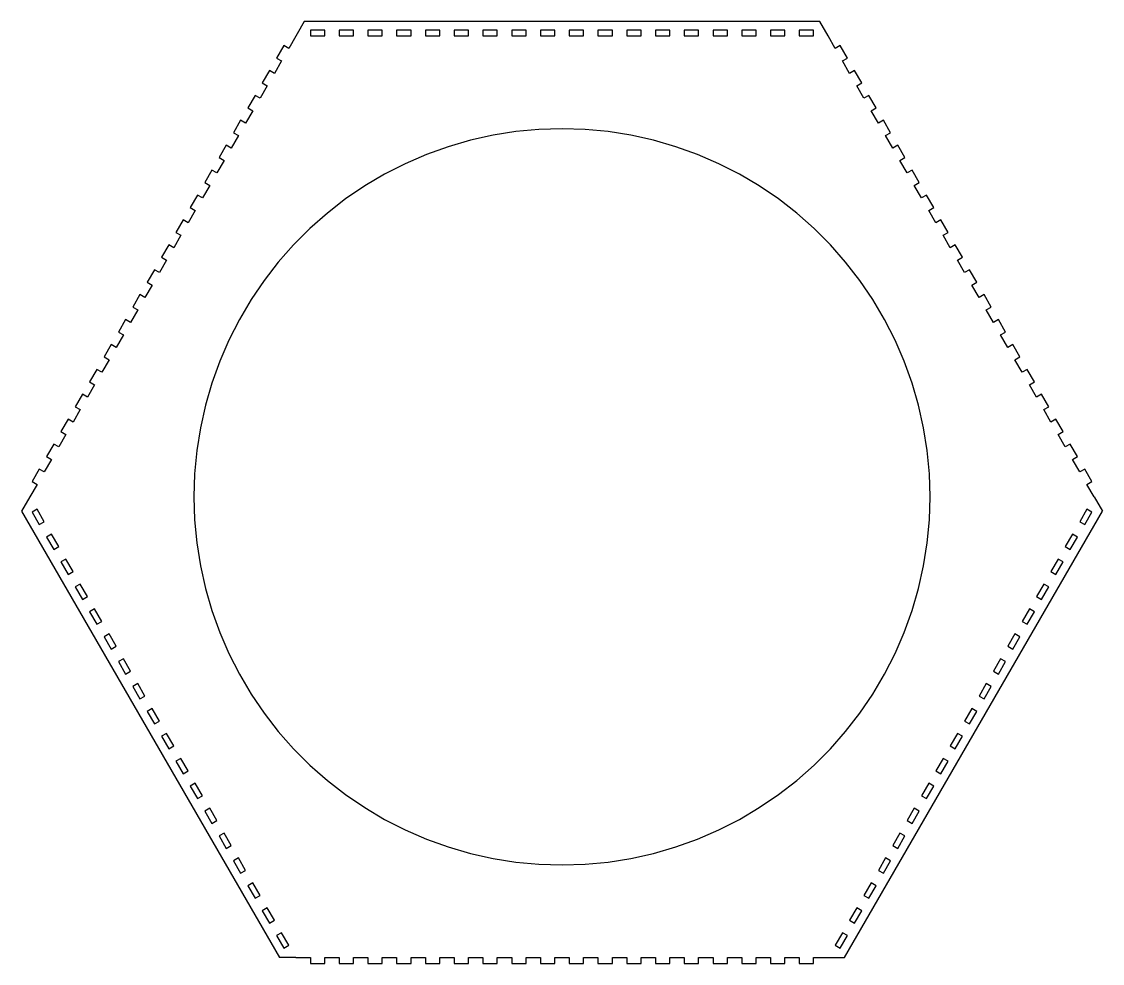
# Model space of a CAD drawing. Header units: metres. Extents: x -188 to 659, y 6 to 336.
# Drawn here: x -187.7 to 188.1, y 8.8 to 336.2 of the extents above; entities that cross this region are included whole.
import ezdxf

# ---------------------------------------------------------------- set-up
doc = ezdxf.new("R2010")
doc.units = ezdxf.units.M

msp = doc.modelspace()

# ---------------------------------------------------------------- linework, layer by layer
at = {"layer": 'base'}
for p, q in [((-89.4, 336.21), (-94.79, 326.88)), ((89.82, 336.21), (-89.4, 336.21)), ((92.71, 331.21), (89.82, 336.21)), ((-82.29, 333.21), (-87.29, 333.21)), ((-87.29, 333.21), (-87.29, 331.21)), ((-87.29, 331.21), (-82.29, 331.21)), ((-82.29, 331.21), (-82.29, 333.21)), ((-72.29, 333.21), (-77.29, 333.21)), ((-77.29, 333.21), (-77.29, 331.21)), ((-77.29, 331.21), (-72.29, 331.21)), ((-72.29, 331.21), (-72.29, 333.21)), ((-62.29, 333.21), (-67.29, 333.21)), ((-67.29, 333.21), (-67.29, 331.21)), ((-67.29, 331.21), (-62.29, 331.21)), ((-62.29, 331.21), (-62.29, 333.21)), ((-52.29, 333.21), (-57.29, 333.21)), ((-57.29, 333.21), (-57.29, 331.21)), ((-57.29, 331.21), (-52.29, 331.21)), ((-52.29, 331.21), (-52.29, 333.21)), ((-42.29, 333.21), (-47.29, 333.21)), ((-47.29, 333.21), (-47.29, 331.21)), ((-47.29, 331.21), (-42.29, 331.21)), ((-42.29, 331.21), (-42.29, 333.21)), ((-32.29, 333.21), (-37.29, 333.21)), ((-37.29, 333.21), (-37.29, 331.21)), ((-37.29, 331.21), (-32.29, 331.21)), ((-32.29, 331.21), (-32.29, 333.21)), ((-22.29, 333.21), (-27.29, 333.21)), ((-27.29, 333.21), (-27.29, 331.21)), ((-27.29, 331.21), (-22.29, 331.21)), ((-22.29, 331.21), (-22.29, 333.21)), ((-12.29, 333.21), (-17.29, 333.21)), ((-17.29, 333.21), (-17.29, 331.21)), ((-17.29, 331.21), (-12.29, 331.21)), ((-12.29, 331.21), (-12.29, 333.21)), ((-2.29, 333.21), (-7.29, 333.21)), ((-7.29, 333.21), (-7.29, 331.21)), ((-7.29, 331.21), (-2.29, 331.21)), ((-2.29, 331.21), (-2.29, 333.21)), ((7.71, 333.21), (2.71, 333.21)), ((2.71, 333.21), (2.71, 331.21)), ((2.71, 331.21), (7.71, 331.21)), ((7.71, 331.21), (7.71, 333.21)), ((17.71, 333.21), (12.71, 333.21)), ((12.71, 333.21), (12.71, 331.21)), ((12.71, 331.21), (17.71, 331.21)), ((17.71, 331.21), (17.71, 333.21)), ((27.71, 333.21), (22.71, 333.21)), ((22.71, 333.21), (22.71, 331.21)), ((22.71, 331.21), (27.71, 331.21)), ((27.71, 331.21), (27.71, 333.21)), ((37.71, 333.21), (32.71, 333.21)), ((32.71, 333.21), (32.71, 331.21)), ((32.71, 331.21), (37.71, 331.21)), ((37.71, 331.21), (37.71, 333.21)), ((47.71, 333.21), (42.71, 333.21)), ((42.71, 333.21), (42.71, 331.21)), ((42.71, 331.21), (47.71, 331.21)), ((47.71, 331.21), (47.71, 333.21)), ((57.71, 333.21), (52.71, 333.21)), ((52.71, 333.21), (52.71, 331.21)), ((52.71, 331.21), (57.71, 331.21)), ((57.71, 331.21), (57.71, 333.21)), ((67.71, 333.21), (62.71, 333.21)), ((62.71, 333.21), (62.71, 331.21)), ((62.71, 331.21), (67.71, 331.21)), ((67.71, 331.21), (67.71, 333.21)), ((77.71, 333.21), (72.71, 333.21)), ((72.71, 333.21), (72.71, 331.21)), ((72.71, 331.21), (77.71, 331.21)), ((77.71, 331.21), (77.71, 333.21)), ((87.71, 333.21), (82.71, 333.21)), ((82.71, 333.21), (82.71, 331.21)), ((82.71, 331.21), (87.71, 331.21)), ((87.71, 331.21), (87.71, 333.21)), ((95.21, 326.88), (92.71, 331.21)), ((-96.52, 327.88), (-99.02, 323.55)), ((-94.79, 326.88), (-96.52, 327.88)), ((96.94, 327.88), (95.21, 326.88)), ((99.44, 323.55), (96.94, 327.88)), ((-99.02, 323.55), (-97.29, 322.55)), ((97.71, 322.55), (99.44, 323.55)), ((-97.29, 322.55), (-99.79, 318.22)), ((100.21, 318.22), (97.71, 322.55)), ((-101.52, 319.22), (-104.02, 314.89)), ((-99.79, 318.22), (-101.52, 319.22)), ((101.94, 319.22), (100.21, 318.22)), ((104.44, 314.89), (101.94, 319.22)), ((-102.29, 313.89), (-104.79, 309.56)), ((-104.02, 314.89), (-102.29, 313.89)), ((102.71, 313.89), (104.44, 314.89)), ((105.21, 309.56), (102.71, 313.89)), ((-106.52, 310.56), (-109.02, 306.23)), ((-104.79, 309.56), (-106.52, 310.56)), ((106.94, 310.56), (105.21, 309.56)), ((109.44, 306.23), (106.94, 310.56)), ((-107.29, 305.23), (-109.79, 300.9)), ((-109.02, 306.23), (-107.29, 305.23)), ((107.71, 305.23), (109.44, 306.23)), ((110.21, 300.9), (107.71, 305.23)), ((-111.52, 301.9), (-114.02, 297.57)), ((-109.79, 300.9), (-111.52, 301.9)), ((111.94, 301.9), (110.21, 300.9)), ((114.44, 297.57), (111.94, 301.9)), ((-114.02, 297.57), (-112.29, 296.57)), ((-15.83, 297.99), (-23.78, 296.73)), ((-7.83, 298.74), (-15.83, 297.99)), ((0.21, 298.99), (-7.83, 298.74)), ((8.25, 298.74), (0.21, 298.99)), ((16.25, 297.99), (8.25, 298.74)), ((24.19, 296.73), (16.25, 297.99)), ((112.71, 296.57), (114.44, 297.57)), ((-116.52, 293.24), (-119.02, 288.91)), ((-114.79, 292.24), (-116.52, 293.24)), ((-112.29, 296.57), (-114.79, 292.24)), ((-31.62, 294.97), (-39.35, 292.73)), ((-23.78, 296.73), (-31.62, 294.97)), ((32.04, 294.97), (24.19, 296.73)), ((39.76, 292.73), (32.04, 294.97)), ((115.21, 292.24), (112.71, 296.57)), ((116.94, 293.24), (115.21, 292.24)), ((119.44, 288.91), (116.94, 293.24)), ((-46.91, 290.01), (-54.29, 286.81)), ((-39.35, 292.73), (-46.91, 290.01)), ((47.33, 290.01), (39.76, 292.73)), ((54.71, 286.81), (47.33, 290.01)), ((-117.29, 287.91), (-119.79, 283.58)), ((-119.02, 288.91), (-117.29, 287.91)), ((-54.29, 286.81), (-61.46, 283.16)), ((61.87, 283.16), (54.71, 286.81)), ((117.71, 287.91), (119.44, 288.91)), ((120.21, 283.58), (117.71, 287.91)), ((-121.52, 284.58), (-124.02, 280.25)), ((-119.79, 283.58), (-121.52, 284.58)), ((-61.46, 283.16), (-68.38, 279.07)), ((68.79, 279.07), (61.87, 283.16)), ((121.94, 284.58), (120.21, 283.58)), ((124.44, 280.25), (121.94, 284.58)), ((-122.29, 279.25), (-124.79, 274.92)), ((-124.02, 280.25), (-122.29, 279.25)), ((-68.38, 279.07), (-75.03, 274.55)), ((75.45, 274.55), (68.79, 279.07)), ((122.71, 279.25), (124.44, 280.25)), ((125.21, 274.92), (122.71, 279.25)), ((-126.52, 275.92), (-129.02, 271.59)), ((-124.79, 274.92), (-126.52, 275.92)), ((-75.03, 274.55), (-81.38, 269.62)), ((81.8, 269.62), (75.45, 274.55)), ((126.94, 275.92), (125.21, 274.92)), ((129.44, 271.59), (126.94, 275.92)), ((-127.29, 270.59), (-129.79, 266.26)), ((-129.02, 271.59), (-127.29, 270.59)), ((127.71, 270.59), (129.44, 271.59)), ((130.21, 266.26), (127.71, 270.59)), ((-131.52, 267.26), (-134.02, 262.93)), ((-129.79, 266.26), (-131.52, 267.26)), ((-81.38, 269.62), (-87.41, 264.3)), ((87.83, 264.3), (81.8, 269.62)), ((131.94, 267.26), (130.21, 266.26)), ((134.44, 262.93), (131.94, 267.26)), ((-87.41, 264.3), (-93.1, 258.62)), ((93.52, 258.62), (87.83, 264.3)), ((-132.29, 261.93), (-134.79, 257.6)), ((-134.02, 262.93), (-132.29, 261.93)), ((132.71, 261.93), (134.44, 262.93)), ((135.21, 257.6), (132.71, 261.93)), ((-136.52, 258.6), (-139.02, 254.27)), ((-134.79, 257.6), (-136.52, 258.6)), ((-93.1, 258.62), (-98.42, 252.58)), ((98.83, 252.58), (93.52, 258.62)), ((136.94, 258.6), (135.21, 257.6)), ((139.44, 254.27), (136.94, 258.6)), ((-137.29, 253.27), (-139.79, 248.94)), ((-139.02, 254.27), (-137.29, 253.27)), ((-98.42, 252.58), (-103.35, 246.23)), ((103.76, 246.23), (98.83, 252.58)), ((137.71, 253.27), (139.44, 254.27)), ((140.21, 248.94), (137.71, 253.27)), ((-141.52, 249.94), (-144.02, 245.61)), ((-139.79, 248.94), (-141.52, 249.94)), ((141.94, 249.94), (140.21, 248.94)), ((144.44, 245.61), (141.94, 249.94)), ((-142.29, 244.61), (-144.79, 240.28)), ((-144.02, 245.61), (-142.29, 244.61)), ((-103.35, 246.23), (-107.87, 239.58)), ((108.28, 239.58), (103.76, 246.23)), ((142.71, 244.61), (144.44, 245.61)), ((145.21, 240.28), (142.71, 244.61)), ((-146.52, 241.28), (-149.02, 236.95)), ((-144.79, 240.28), (-146.52, 241.28)), ((146.94, 241.28), (145.21, 240.28)), ((149.44, 236.95), (146.94, 241.28)), ((-149.02, 236.95), (-147.29, 235.95)), ((-107.87, 239.58), (-111.96, 232.66)), ((112.38, 232.66), (108.28, 239.58)), ((147.71, 235.95), (149.44, 236.95)), ((-147.29, 235.95), (-149.79, 231.62)), ((150.21, 231.62), (147.71, 235.95)), ((-151.52, 232.62), (-154.02, 228.29)), ((-149.79, 231.62), (-151.52, 232.62)), ((-111.96, 232.66), (-115.61, 225.49)), ((116.03, 225.49), (112.38, 232.66)), ((151.94, 232.62), (150.21, 231.62)), ((154.44, 228.29), (151.94, 232.62)), ((-152.29, 227.29), (-154.79, 222.96)), ((-154.02, 228.29), (-152.29, 227.29)), ((-115.61, 225.49), (-118.8, 218.11)), ((119.22, 218.11), (116.03, 225.49)), ((152.71, 227.29), (154.44, 228.29)), ((155.21, 222.96), (152.71, 227.29)), ((-156.52, 223.96), (-159.02, 219.63)), ((-154.79, 222.96), (-156.52, 223.96)), ((156.94, 223.96), (155.21, 222.96)), ((159.44, 219.63), (156.94, 223.96)), ((-157.29, 218.63), (-159.79, 214.3)), ((-159.02, 219.63), (-157.29, 218.63)), ((-118.8, 218.11), (-121.53, 210.55)), ((121.94, 210.55), (119.22, 218.11)), ((157.71, 218.63), (159.44, 219.63)), ((160.21, 214.3), (157.71, 218.63)), ((-161.52, 215.3), (-164.02, 210.97)), ((-159.79, 214.3), (-161.52, 215.3)), ((161.94, 215.3), (160.21, 214.3)), ((164.44, 210.97), (161.94, 215.3)), ((-164.02, 210.97), (-162.29, 209.97)), ((-121.53, 210.55), (-123.77, 202.83)), ((124.19, 202.83), (121.94, 210.55)), ((162.71, 209.97), (164.44, 210.97)), ((-162.29, 209.97), (-164.79, 205.64)), ((165.21, 205.64), (162.71, 209.97)), ((-166.52, 206.64), (-169.02, 202.31)), ((-164.79, 205.64), (-166.52, 206.64)), ((166.94, 206.64), (165.21, 205.64)), ((169.44, 202.31), (166.94, 206.64)), ((-167.29, 201.31), (-169.79, 196.98)), ((-169.02, 202.31), (-167.29, 201.31)), ((-123.77, 202.83), (-125.52, 194.98)), ((125.94, 194.98), (124.19, 202.83)), ((167.71, 201.31), (169.44, 202.31)), ((170.21, 196.98), (167.71, 201.31)), ((-171.52, 197.98), (-174.02, 193.65)), ((-169.79, 196.98), (-171.52, 197.98)), ((171.94, 197.98), (170.21, 196.98)), ((174.44, 193.65), (171.94, 197.98)), ((-172.29, 192.65), (-174.79, 188.32)), ((-174.02, 193.65), (-172.29, 192.65)), ((-125.52, 194.98), (-126.78, 187.04)), ((127.2, 187.04), (125.94, 194.98)), ((172.71, 192.65), (174.44, 193.65)), ((175.21, 188.32), (172.71, 192.65)), ((-176.52, 189.32), (-179.02, 184.98)), ((-174.79, 188.32), (-176.52, 189.32)), ((176.94, 189.32), (175.21, 188.32)), ((179.44, 184.98), (176.94, 189.32)), ((-179.02, 184.98), (-177.29, 183.98)), ((-126.78, 187.04), (-127.54, 179.03)), ((127.96, 179.03), (127.2, 187.04)), ((177.71, 183.98), (179.44, 184.98)), ((-181.52, 180.65), (-184.02, 176.32)), ((-179.79, 179.65), (-181.52, 180.65)), ((-177.29, 183.98), (-179.79, 179.65)), ((180.21, 179.65), (177.71, 183.98)), ((181.94, 180.65), (180.21, 179.65)), ((184.44, 176.32), (181.94, 180.65)), ((-127.54, 179.03), (-127.79, 170.99)), ((128.21, 170.99), (127.96, 179.03)), ((-182.29, 175.32), (-184.79, 170.99)), ((-184.02, 176.32), (-182.29, 175.32)), ((182.71, 175.32), (184.44, 176.32)), ((185.21, 170.99), (182.71, 175.32)), ((-184.79, 170.99), (-187.68, 165.99)), ((-127.79, 170.99), (-127.54, 162.96)), ((127.96, 162.96), (128.21, 170.99)), ((185.21, 170.99), (188.1, 165.99)), ((-187.68, 165.99), (-98.06, 10.78)), ((-182.29, 166.66), (-184.02, 165.66)), ((-184.02, 165.66), (-181.52, 161.33)), ((-179.79, 162.33), (-182.29, 166.66)), ((98.48, 10.78), (188.1, 165.99)), ((182.71, 166.66), (180.21, 162.33)), ((181.94, 161.33), (184.44, 165.66)), ((184.44, 165.66), (182.71, 166.66)), ((-181.52, 161.33), (-179.79, 162.33)), ((-127.54, 162.96), (-126.78, 154.95)), ((127.2, 154.95), (127.96, 162.96)), ((180.21, 162.33), (181.94, 161.33)), ((-177.29, 158), (-179.02, 157)), ((-174.79, 153.67), (-177.29, 158)), ((177.71, 158), (175.21, 153.67)), ((179.44, 157), (177.71, 158)), ((-179.02, 157), (-176.52, 152.67)), ((-126.78, 154.95), (-125.52, 147.01)), ((125.94, 147.01), (127.2, 154.95)), ((176.94, 152.67), (179.44, 157)), ((-176.52, 152.67), (-174.79, 153.67)), ((175.21, 153.67), (176.94, 152.67)), ((-172.29, 149.34), (-174.02, 148.34)), ((-174.02, 148.34), (-171.52, 144.01)), ((-169.79, 145.01), (-172.29, 149.34)), ((-125.52, 147.01), (-123.77, 139.16)), ((124.19, 139.16), (125.94, 147.01)), ((172.71, 149.34), (170.21, 145.01)), ((171.94, 144.01), (174.44, 148.34)), ((174.44, 148.34), (172.71, 149.34)), ((-171.52, 144.01), (-169.79, 145.01)), ((170.21, 145.01), (171.94, 144.01)), ((-167.29, 140.68), (-169.02, 139.68)), ((-169.02, 139.68), (-166.52, 135.35)), ((-164.79, 136.35), (-167.29, 140.68)), ((-123.77, 139.16), (-121.53, 131.44)), ((121.94, 131.44), (124.19, 139.16)), ((167.71, 140.68), (165.21, 136.35)), ((166.94, 135.35), (169.44, 139.68)), ((169.44, 139.68), (167.71, 140.68)), ((-166.52, 135.35), (-164.79, 136.35)), ((165.21, 136.35), (166.94, 135.35)), ((-162.29, 132.02), (-164.02, 131.02)), ((-159.79, 127.69), (-162.29, 132.02)), ((162.71, 132.02), (160.21, 127.69)), ((164.44, 131.02), (162.71, 132.02)), ((-164.02, 131.02), (-161.52, 126.69)), ((-121.53, 131.44), (-118.8, 123.87)), ((119.22, 123.87), (121.94, 131.44)), ((161.94, 126.69), (164.44, 131.02)), ((-161.52, 126.69), (-159.79, 127.69)), ((160.21, 127.69), (161.94, 126.69)), ((-157.29, 123.36), (-159.02, 122.36)), ((-159.02, 122.36), (-156.52, 118.03)), ((-154.79, 119.03), (-157.29, 123.36)), ((-118.8, 123.87), (-115.61, 116.49)), ((116.03, 116.49), (119.22, 123.87)), ((157.71, 123.36), (155.21, 119.03)), ((156.94, 118.03), (159.44, 122.36)), ((159.44, 122.36), (157.71, 123.36)), ((-156.52, 118.03), (-154.79, 119.03)), ((-115.61, 116.49), (-111.96, 109.33)), ((112.38, 109.33), (116.03, 116.49)), ((155.21, 119.03), (156.94, 118.03)), ((-152.29, 114.7), (-154.02, 113.7)), ((-154.02, 113.7), (-151.52, 109.37)), ((-149.79, 110.37), (-152.29, 114.7)), ((152.71, 114.7), (150.21, 110.37)), ((151.94, 109.37), (154.44, 113.7)), ((154.44, 113.7), (152.71, 114.7)), ((-151.52, 109.37), (-149.79, 110.37)), ((-111.96, 109.33), (-107.87, 102.41)), ((108.28, 102.41), (112.38, 109.33)), ((150.21, 110.37), (151.94, 109.37)), ((-147.29, 106.04), (-149.02, 105.04)), ((-144.79, 101.71), (-147.29, 106.04)), ((147.71, 106.04), (145.21, 101.71)), ((149.44, 105.04), (147.71, 106.04)), ((-149.02, 105.04), (-146.52, 100.71)), ((-146.52, 100.71), (-144.79, 101.71)), ((-107.87, 102.41), (-103.35, 95.76)), ((103.76, 95.76), (108.28, 102.41)), ((145.21, 101.71), (146.94, 100.71)), ((146.94, 100.71), (149.44, 105.04)), ((-142.29, 97.38), (-144.02, 96.38)), ((-144.02, 96.38), (-141.52, 92.05)), ((-139.79, 93.05), (-142.29, 97.38)), ((-103.35, 95.76), (-98.42, 89.4)), ((98.83, 89.4), (103.76, 95.76)), ((142.71, 97.38), (140.21, 93.05)), ((141.94, 92.05), (144.44, 96.38)), ((144.44, 96.38), (142.71, 97.38)), ((-141.52, 92.05), (-139.79, 93.05)), ((140.21, 93.05), (141.94, 92.05)), ((-137.29, 88.72), (-139.02, 87.72)), ((-139.02, 87.72), (-136.52, 83.39)), ((-134.79, 84.39), (-137.29, 88.72)), ((-98.42, 89.4), (-93.1, 83.37)), ((93.52, 83.37), (98.83, 89.4)), ((137.71, 88.72), (135.21, 84.39)), ((136.94, 83.39), (139.44, 87.72)), ((139.44, 87.72), (137.71, 88.72)), ((-136.52, 83.39), (-134.79, 84.39)), ((-93.1, 83.37), (-87.41, 77.69)), ((87.83, 77.69), (93.52, 83.37)), ((135.21, 84.39), (136.94, 83.39)), ((-132.29, 80.06), (-134.02, 79.06)), ((-134.02, 79.06), (-131.52, 74.73)), ((-129.79, 75.73), (-132.29, 80.06)), ((132.71, 80.06), (130.21, 75.73)), ((131.94, 74.73), (134.44, 79.06)), ((134.44, 79.06), (132.71, 80.06)), ((-131.52, 74.73), (-129.79, 75.73)), ((-87.41, 77.69), (-84.79, 75.37)), ((-84.79, 75.37), (-81.38, 72.37)), ((81.8, 72.37), (87.83, 77.69)), ((130.21, 75.73), (131.94, 74.73)), ((-127.29, 71.4), (-129.02, 70.4)), ((-124.79, 67.07), (-127.29, 71.4)), ((-81.38, 72.37), (-75.03, 67.44)), ((75.45, 67.44), (81.8, 72.37)), ((127.71, 71.4), (125.21, 67.07)), ((129.44, 70.4), (127.71, 71.4)), ((-129.02, 70.4), (-126.52, 66.07)), ((126.94, 66.07), (129.44, 70.4)), ((-126.52, 66.07), (-124.79, 67.07)), ((-75.03, 67.44), (-68.38, 62.92)), ((68.79, 62.92), (75.45, 67.44)), ((125.21, 67.07), (126.94, 66.07)), ((-122.29, 62.74), (-124.02, 61.74)), ((-124.02, 61.74), (-121.52, 57.41)), ((-119.79, 58.41), (-122.29, 62.74)), ((-68.38, 62.92), (-61.46, 58.83)), ((61.87, 58.83), (68.79, 62.92)), ((122.71, 62.74), (120.21, 58.41)), ((121.94, 57.41), (124.44, 61.74)), ((124.44, 61.74), (122.71, 62.74)), ((-121.52, 57.41), (-119.79, 58.41)), ((-61.46, 58.83), (-54.29, 55.18)), ((54.71, 55.18), (61.87, 58.83)), ((120.21, 58.41), (121.94, 57.41)), ((-117.29, 54.08), (-119.02, 53.08)), ((-119.02, 53.08), (-116.52, 48.75)), ((-114.79, 49.75), (-117.29, 54.08)), ((-54.29, 55.18), (-46.91, 51.98)), ((47.33, 51.98), (54.71, 55.18)), ((117.71, 54.08), (115.21, 49.75)), ((116.94, 48.75), (119.44, 53.08)), ((119.44, 53.08), (117.71, 54.08)), ((-116.52, 48.75), (-114.79, 49.75)), ((-46.91, 51.98), (-39.35, 49.26)), ((-39.35, 49.26), (-31.62, 47.02)), ((32.04, 47.02), (39.76, 49.26)), ((39.76, 49.26), (47.33, 51.98)), ((115.21, 49.75), (116.94, 48.75)), ((-112.29, 45.42), (-114.02, 44.42)), ((-109.79, 41.09), (-112.29, 45.42)), ((-31.62, 47.02), (-23.78, 45.26)), ((-23.78, 45.26), (-15.83, 44)), ((16.25, 44), (24.19, 45.26)), ((24.19, 45.26), (32.04, 47.02)), ((112.71, 45.42), (110.21, 41.09)), ((114.44, 44.42), (112.71, 45.42)), ((-114.02, 44.42), (-111.52, 40.09)), ((-15.83, 44), (-7.83, 43.25)), ((-7.83, 43.25), (0.21, 42.99)), ((0.21, 42.99), (8.25, 43.25)), ((8.25, 43.25), (16.25, 44)), ((111.94, 40.09), (114.44, 44.42)), ((-111.52, 40.09), (-109.79, 41.09)), ((110.21, 41.09), (111.94, 40.09)), ((-107.29, 36.76), (-109.02, 35.76)), ((-109.02, 35.76), (-106.52, 31.43)), ((-104.79, 32.43), (-107.29, 36.76)), ((107.71, 36.76), (105.21, 32.43)), ((106.94, 31.43), (109.44, 35.76)), ((109.44, 35.76), (107.71, 36.76)), ((-106.52, 31.43), (-104.79, 32.43)), ((105.21, 32.43), (106.94, 31.43)), ((-102.29, 28.1), (-104.02, 27.1)), ((-104.02, 27.1), (-101.52, 22.77)), ((-99.79, 23.77), (-102.29, 28.1)), ((102.71, 28.1), (100.21, 23.77)), ((101.94, 22.77), (104.44, 27.1)), ((104.44, 27.1), (102.71, 28.1)), ((-101.52, 22.77), (-99.79, 23.77)), ((100.21, 23.77), (101.94, 22.77)), ((-97.29, 19.44), (-99.02, 18.44)), ((-94.79, 15.11), (-97.29, 19.44)), ((97.71, 19.44), (95.21, 15.11)), ((99.44, 18.44), (97.71, 19.44)), ((-99.02, 18.44), (-96.52, 14.11)), ((-96.52, 14.11), (-94.79, 15.11)), ((95.21, 15.11), (96.94, 14.11)), ((96.94, 14.11), (99.44, 18.44)), ((-92.29, 10.78), (-98.06, 10.78)), ((-92.29, 10.78), (-87.29, 10.78)), ((-87.29, 10.78), (-87.29, 8.78)), ((-87.29, 8.78), (-82.29, 8.78)), ((-82.29, 8.78), (-82.29, 10.78)), ((-82.29, 10.78), (-77.29, 10.78)), ((-77.29, 10.78), (-77.29, 8.78)), ((-77.29, 8.78), (-72.29, 8.78)), ((-72.29, 8.78), (-72.29, 10.78)), ((-72.29, 10.78), (-67.29, 10.78)), ((-67.29, 10.78), (-67.29, 8.78)), ((-67.29, 8.78), (-62.29, 8.78)), ((-62.29, 8.78), (-62.29, 10.78)), ((-62.29, 10.78), (-57.29, 10.78)), ((-57.29, 10.78), (-57.29, 8.78)), ((-57.29, 8.78), (-52.29, 8.78)), ((-52.29, 8.78), (-52.29, 10.78)), ((-52.29, 10.78), (-47.29, 10.78)), ((-47.29, 10.78), (-47.29, 8.78)), ((-47.29, 8.78), (-42.29, 8.78)), ((-42.29, 8.78), (-42.29, 10.78)), ((-42.29, 10.78), (-37.29, 10.78)), ((-37.29, 10.78), (-37.29, 8.78)), ((-37.29, 8.78), (-32.29, 8.78)), ((-32.29, 8.78), (-32.29, 10.78)), ((-32.29, 10.78), (-27.29, 10.78)), ((-27.29, 10.78), (-27.29, 8.78)), ((-27.29, 8.78), (-22.29, 8.78)), ((-22.29, 8.78), (-22.29, 10.78)), ((-22.29, 10.78), (-17.29, 10.78)), ((-17.29, 10.78), (-17.29, 8.78)), ((-17.29, 8.78), (-12.29, 8.78)), ((-12.29, 8.78), (-12.29, 10.78)), ((-12.29, 10.78), (-7.29, 10.78)), ((-7.29, 10.78), (-7.29, 8.78)), ((-7.29, 8.78), (-2.29, 8.78)), ((-2.29, 8.78), (-2.29, 10.78)), ((-2.29, 10.78), (2.71, 10.78)), ((2.71, 10.78), (2.71, 8.78)), ((2.71, 8.78), (7.71, 8.78)), ((7.71, 8.78), (7.71, 10.78)), ((7.71, 10.78), (12.71, 10.78)), ((12.71, 10.78), (12.71, 8.78)), ((12.71, 8.78), (17.71, 8.78)), ((17.71, 8.78), (17.71, 10.78)), ((17.71, 10.78), (22.71, 10.78)), ((22.71, 10.78), (22.71, 8.78)), ((22.71, 8.78), (27.71, 8.78)), ((27.71, 8.78), (27.71, 10.78)), ((27.71, 10.78), (32.71, 10.78)), ((32.71, 10.78), (32.71, 8.78)), ((32.71, 8.78), (37.71, 8.78)), ((37.71, 8.78), (37.71, 10.78)), ((37.71, 10.78), (42.71, 10.78)), ((42.71, 10.78), (42.71, 8.78)), ((42.71, 8.78), (47.71, 8.78)), ((47.71, 8.78), (47.71, 10.78)), ((47.71, 10.78), (52.71, 10.78)), ((52.71, 10.78), (52.71, 8.78)), ((52.71, 8.78), (57.71, 8.78)), ((57.71, 8.78), (57.71, 10.78)), ((57.71, 10.78), (62.71, 10.78)), ((62.71, 10.78), (62.71, 8.78)), ((62.71, 8.78), (67.71, 8.78)), ((67.71, 8.78), (67.71, 10.78)), ((67.71, 10.78), (72.71, 10.78)), ((72.71, 10.78), (72.71, 8.78)), ((72.71, 8.78), (77.71, 8.78)), ((77.71, 8.78), (77.71, 10.78)), ((77.71, 10.78), (82.71, 10.78)), ((82.71, 10.78), (82.71, 8.78)), ((82.71, 8.78), (87.71, 8.78)), ((87.71, 8.78), (87.71, 10.78)), ((87.71, 10.78), (92.71, 10.78)), ((92.71, 10.78), (98.48, 10.78))]:
    msp.add_line(p, q, dxfattribs=at)

doc.saveas('drawing.dxf')
